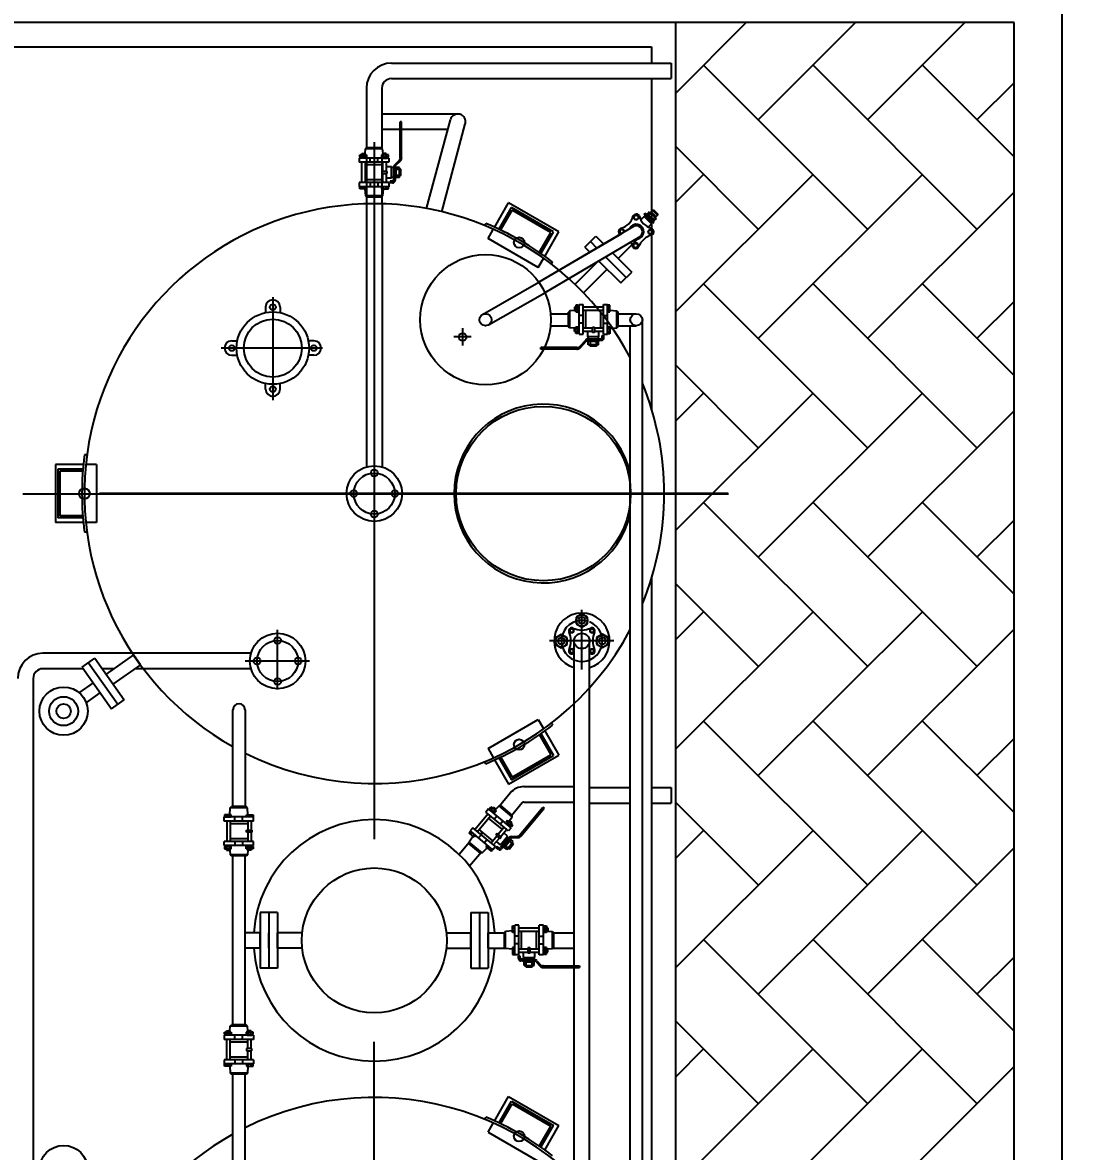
# Model space of a CAD drawing. Extents: x -59142 to 322364, y -122476 to 91021.
# Drawn here: x -12886 to -10709, y 67635 to 69972 of the extents above; entities that cross this region are included whole.
import ezdxf

# ---------------------------------------------------------------- set-up
doc = ezdxf.new("R2010")
doc.units = 0
doc.header["$LTSCALE"] = 1000
doc.header["$MEASUREMENT"] = 0
doc.layers.add('EQUIPMENT', color=171, linetype='Continuous')
doc.styles.get("Standard").update_dxf_attribs({"font": 'gbenor.shx', "bigfont": 'gbcbig.shx'})
doc.dimstyles.get("Standard").update_dxf_attribs({"dimscale": 100, "dimtxt": 3.5, "dimasz": 1, "dimexe": 2.5, "dimexo": 3, "dimgap": 1.5, "dimtad": 1, "dimdec": 0, "dimzin": 0, "dimdsep": 46, "dimtxsty": 'Standard', "dimblk": 'ARCHTICK', "dimcen": 0.09, "dimadec": 0, "dimazin": 0, "dimtfac": 1, "dimtdec": 0, "dimtix": 1, "dimtmove": 2, "dimatfit": 3, "dimfxl": 1, "dimtolj": 1, "dimtzin": 0, "dimarcsym": 0})

# ---------------------------------------------------------------- blocks, each defined once
blk = doc.blocks.new('A$C057769C0')
at = {"layer": 'EQUIPMENT', "linetype": 'Continuous'}
for p, q in [((9850, 9599.5), (6950, 9599.5)), ((9150, 599.5), (9150, 9599.5)), ((9150, 9453.6), (9295.9, 9599.5)), ((9320.8, 9398.2), (9522.1, 9599.5)), ((9547.1, 9398.2), (9748.4, 9599.5)), ((9850, 599.5), (9850, 9599.5)), ((7550, 9549.5), (9100, 9549.5)), ((9100, 9549.5), (9100, 9515.5)), ((8561.6, 9515.5), (9140.3, 9515.5)), ((9140.3, 9515.5), (9140.3, 9483.5)), ((9207.7, 9511.4), (9547.1, 9171.9)), ((9434, 9511.4), (9773.4, 9171.9)), ((9660.3, 9511.4), (9850, 9321.6)), ((8561.6, 9483.5), (9140.3, 9483.5)), ((9100, 9483.5), (9100, 8799.2)), ((9773.4, 9398.2), (9850, 9474.8)), ((8699, 9410.2), (8541.6, 9410.2)), ((8678.1, 9378.2), (8541.6, 9378.2)), ((9150, 9342.8), (9320.8, 9171.9)), ((9150, 9227.4), (9207.7, 9285.1)), ((9150, 9001.1), (9434, 9285.1)), ((9320.8, 8945.7), (9660.3, 9285.1)), ((9547.1, 8945.7), (9850, 9248.5)), ((9086.1, 9201.3), (9086.1, 9196.3)), ((9062.7, 9177.7), (8866.4, 9061.8)), ((9037.4, 9162.5), (8866.7, 9062)), ((9075.4, 9156.2), (8879.1, 9040.3)), ((9207.7, 9058.8), (9547.1, 8719.4)), ((9434, 9058.8), (9773.4, 8719.4)), ((9660.3, 9058.8), (9850, 8869.1)), ((9773.4, 8945.7), (9850, 9022.3)), ((8890.7, 8996.9), (8928.2, 8996.9)), ((9030.5, 8996.9), (9068.3, 8996.9)), ((8890.7, 8971.9), (8928.2, 8971.9)), ((9030.5, 8971.9), (9068.3, 8971.9)), ((8870.8, 8923.6), (8870.8, 8926.9)), ((9150, 8890.2), (9320.8, 8719.4)), ((9150, 8774.8), (9207.7, 8832.5)), ((9150, 8548.5), (9434, 8832.5)), ((9320.8, 8493.1), (9660.3, 8832.5)), ((9547.1, 8493.1), (9850, 8796)), ((9207.7, 8606.3), (9547.1, 8266.9)), ((9434, 8606.3), (9773.4, 8266.9)), ((9660.3, 8606.3), (9850, 8416.5)), ((9773.4, 8493.1), (9850, 8569.7)), ((9100, 8449.8), (9100, 6949.2)), ((9150, 8437.7), (9320.8, 8266.9)), ((8955.6, 8375.9), (8943.6, 8368.9)), ((8943.6, 8368.9), (8943.6, 8355.1)), ((8967.6, 8368.9), (8955.6, 8375.9)), ((8967.6, 8355.1), (8967.6, 8368.9)), ((9150, 8322.3), (9207.7, 8380)), ((9150, 8096), (9434, 8380)), ((9320.8, 8040.6), (9660.3, 8380)), ((8932.3, 8344.6), (8929.9, 8340.6)), ((8936.9, 8344.6), (8932.3, 8344.6)), ((8939.2, 8340.6), (8936.9, 8344.6)), ((8943.6, 8355.1), (8955.6, 8348.2)), ((8955.6, 8348.2), (8967.6, 8355.1)), ((8976.6, 8345.2), (8972.6, 8342.9)), ((8972.6, 8342.9), (8972.6, 8338.3)), ((8980.6, 8342.9), (8976.6, 8345.2)), ((8980.6, 8338.3), (8980.6, 8342.9)), ((9547.1, 8040.6), (9850, 8343.5)), ((8913.1, 8333), (8901.1, 8326.1)), ((8901.1, 8326.1), (8901.1, 8312.2)), ((8925.1, 8326.1), (8913.1, 8333)), ((8925.1, 8312.2), (8925.1, 8326.1)), ((8929.9, 8340.6), (8932.3, 8336.6)), ((8932.3, 8336.6), (8936.9, 8336.6)), ((8936.9, 8336.6), (8939.2, 8340.6)), ((8972.6, 8338.3), (8976.6, 8336)), ((8976.6, 8336), (8980.6, 8338.3)), ((8998.1, 8333.4), (8986.1, 8326.4)), ((8986.1, 8326.4), (8986.1, 8312.6)), ((9010.1, 8326.4), (8998.1, 8333.4)), ((9010.1, 8312.6), (9010.1, 8326.4)), ((8901.1, 8312.2), (8913.1, 8305.3)), ((8913.1, 8305.3), (8925.1, 8312.2)), ((8934.6, 8303.2), (8930.6, 8300.9)), ((8930.6, 8300.9), (8930.6, 8296.3)), ((8930.6, 8296.3), (8934.6, 8294)), ((8938.6, 8300.9), (8934.6, 8303.2)), ((8934.6, 8294), (8938.6, 8296.3)), ((8938.6, 8296.3), (8938.6, 8300.9)), ((8974.3, 8302.6), (8971.9, 8298.6)), ((8971.9, 8298.6), (8974.3, 8294.6)), ((8978.9, 8302.6), (8974.3, 8302.6)), ((8981.2, 8298.6), (8978.9, 8302.6)), ((8978.9, 8294.6), (8981.2, 8298.6)), ((8986.1, 8312.6), (8998.1, 8305.7)), ((8998.1, 8305.7), (9010.1, 8312.6)), ((8041.8, 8270), (8027.4, 8290.5)), ((8974.3, 8294.6), (8978.9, 8294.6)), ((8233.5, 7976.7), (8233.5, 8177)), ((8258.5, 8177), (8258.5, 7976.7)), ((9207.7, 8153.7), (9547.1, 7814.3)), ((9434, 8153.7), (9773.4, 7814.3)), ((9660.3, 8153.7), (9850, 7964)), ((9773.4, 8040.6), (9850, 8117.2)), ((8835.8, 8017.9), (8939.6, 8017.9)), ((8971.6, 8015.9), (9055.8, 8015.9)), ((9100.3, 8015.9), (9140.3, 8015.9)), ((9140.3, 8015.9), (9140.3, 7983.9)), ((8807.3, 8004.5), (8785, 7977.6)), ((8832, 7984.1), (8809.7, 7957.1)), ((8835.8, 7985.9), (8939.6, 7985.9)), ((8874.8, 7975.7), (8877.4, 7973.5)), ((8971.6, 7983.9), (9055.8, 7983.9)), ((9100.3, 7983.9), (9140.3, 7983.9)), ((9150, 7985.2), (9320.8, 7814.3)), ((9150, 7869.7), (9207.7, 7927.4)), ((9150, 7643.5), (9434, 7927.4)), ((9320.8, 7588), (9660.3, 7927.4)), ((8722.9, 7902.6), (8701.9, 7877.2)), ((8747.6, 7882.1), (8723.4, 7853)), ((9547.1, 7588), (9850, 7890.9)), ((8233.5, 7524.6), (8233.5, 7874.4)), ((8258.5, 7524.6), (8258.5, 7874.4)), ((9207.7, 7701.2), (9547.1, 7361.8)), ((9434, 7701.2), (9773.4, 7361.8)), ((9660.3, 7701.2), (9850, 7511.4)), ((9773.4, 7588), (9850, 7664.6)), ((8950.8, 7646.6), (8950.8, 7643.3)), ((9150, 7532.6), (9320.8, 7361.8)), ((9150, 7417.2), (9207.7, 7474.9)), ((9150, 7190.9), (9434, 7474.9)), ((9320.8, 7135.5), (9660.3, 7474.9)), ((9547.1, 7135.5), (9850, 7438.4)), ((8233.5, 7222.1), (8233.5, 7422.4)), ((8258.5, 7222.1), (8258.5, 7422.4))]:
    blk.add_line(p, q, dxfattribs=at)
at = {"layer": 'EQUIPMENT'}
for p, q in [((8509.6, 9463.5), (8509.6, 9339.7)), ((8541.6, 9463.5), (8541.6, 9339.8)), ((8582.6, 9393.9), (8579.3, 9393.9)), ((8634.3, 9214.7), (8683.5, 9398.4)), ((8665.7, 9208), (8714.4, 9390.1)), ((8526, 9352), (8526, 7909.2)), ((8509.6, 9318.6), (8509.6, 9226.7)), ((8541.6, 9318.5), (8541.6, 9226.8)), ((8510, 9224.3), (8510, 8679.7)), ((8542, 9224.3), (8542, 8679.7)), ((8774.8, 9175.4), (8804, 9226.1)), ((8783.7, 9171.4), (8810, 9216.9)), ((8787.4, 9169.8), (8811.4, 9211.4)), ((8908, 9166.1), (8804, 9226.1)), ((8897, 9166.6), (8810, 9216.9)), ((8891.5, 9165.2), (8811.4, 9211.4)), ((8754, 9179.5), (8756.6, 9183.9)), ((8761.5, 9152.5), (8772.2, 9171)), ((8867.5, 9123.5), (8891.5, 9165.2)), ((8870.8, 9121.2), (8897, 9166.6)), ((8878.7, 9115.4), (8908, 9166.1)), ((8865.5, 9092.5), (8761.5, 9152.5)), ((8961.9, 9134.7), (8984.6, 9157.3)), ((8973.2, 9146), (8986.7, 9132.6)), ((8984.6, 9157.3), (9000.9, 9141)), ((9030.5, 9111.4), (9075.4, 9156.2)), ((8961.9, 9134.7), (8972.4, 9124.2)), ((9004.8, 9114.5), (9047.5, 9071.8)), ((9019, 9122.9), (9058.8, 9083.1)), ((8865.5, 9092.5), (8876.2, 9111)), ((8892.6, 9099.5), (8895.1, 9103.9)), ((8941.3, 9057.5), (8990.2, 9106.4)), ((8990.2, 9106.4), (9036.2, 9060.5)), ((8959, 9039.8), (9007.9, 9088.7)), ((9036.2, 9060.5), (9058.8, 9083.1)), ((8750, 8995.2), (8866.7, 9062)), ((8316, 9031.1), (8316, 8818)), ((8762.4, 8973.5), (8879.1, 9040.3)), ((8301, 9010.7), (8301, 8999.1)), ((8331, 9010.7), (8331, 8999.1)), ((9080.8, 6447.2), (9080.8, 8984.4)), ((8708.7, 8966.7), (8708.7, 8930.7)), ((9055.8, 6447.2), (9055.8, 8971.9)), ((8231, 8940.7), (8242.5, 8940.7)), ((8401, 8940.7), (8389.5, 8940.7)), ((8726.7, 8948.7), (8690.7, 8948.7)), ((8419.1, 8925.7), (8209.2, 8925.7)), ((8231, 8910.7), (8242.5, 8910.7)), ((8401, 8910.7), (8389.5, 8910.7)), ((8301, 8840.7), (8301, 8852.2)), ((8331, 8840.7), (8331, 8852.2)), ((7931.4, 8704.5), (7926.3, 8704.5)), ((7924.5, 8684.5), (7866, 8684.5)), ((7866, 8684.5), (7866, 8564.5)), ((7923.5, 8674.8), (7871, 8674.8)), ((7871, 8674.8), (7871, 8574.3)), ((7923.1, 8670.8), (7875, 8670.8)), ((7875, 8670.8), (7875, 8578.3)), ((7951, 8684.5), (7929.6, 8684.5)), ((7951, 8684.5), (7951, 8564.5)), ((7798.7, 8624.3), (9258.8, 8624.3)), ((9258.5, 8624.5), (7957.6, 8624.5)), ((7923.1, 8578.3), (7875, 8578.3)), ((7924.5, 8564.5), (7866, 8564.5)), ((7923.5, 8574.3), (7871, 8574.3)), ((7951, 8564.5), (7929.6, 8564.5)), ((7931.4, 8544.5), (7926.3, 8544.5)), ((8955.6, 8260.2), (8955.6, 8383.9)), ((8325.9, 8218.6), (8325.9, 8342.3)), ((9021.5, 8319.5), (8888.8, 8319.5)), ((8939.6, 7078.6), (8939.6, 8319.5)), ((8971.6, 7079.5), (8971.6, 8319.5)), ((8048, 8293.9), (7840, 8293.9)), ((7921.6, 8265.2), (7947.8, 8283.6)), ((7934.7, 8274.4), (7995, 8188.4)), ((7947.8, 8283.6), (8008.1, 8197.6)), ((8027.4, 8290.5), (7970.8, 8250.8)), ((8270.7, 8293.9), (8025.3, 8293.9)), ((8391.8, 8277.9), (8259.1, 8277.9)), ((7923.9, 8261.9), (7840, 8261.9)), ((7921.6, 8265.2), (7981.8, 8179.2)), ((7986.6, 8261.9), (7963, 8261.9)), ((8041.8, 8270), (7985.1, 8230.3)), ((8048, 8261.9), (8030.2, 8261.9)), ((8270.7, 8261.9), (8048, 8261.9)), ((7820, 8241.9), (7820, 7137.1)), ((7915.5, 8212.1), (7944.6, 8232.5)), ((7929.8, 8191.6), (7958.9, 8212)), ((7981.8, 8179.2), (8008.1, 8197.6)), ((8761.5, 8096.6), (8865.5, 8156.6)), ((8865.5, 8156.6), (8876.2, 8138)), ((8878.7, 8133.6), (8908, 8082.9)), ((8892.6, 8149.5), (8895.1, 8145.2)), ((8867.5, 8125.5), (8891.5, 8083.9)), ((8870.8, 8127.8), (8897, 8082.4)), ((8761.5, 8096.6), (8772.2, 8078)), ((8754, 8069.5), (8756.6, 8065.2)), ((8774.8, 8073.6), (8804, 8022.9)), ((8783.7, 8077.6), (8810, 8032.1)), ((8787.4, 8079.3), (8811.4, 8037.6)), ((8804, 8022.9), (8908, 8082.9)), ((8810, 8032.1), (8897, 8082.4)), ((8811.4, 8037.6), (8891.5, 8083.9)), ((8326, 7757), (8290, 7757)), ((8290, 7757), (8290, 7642)), ((8308, 7757), (8308, 7642)), ((8326, 7757), (8326, 7642)), ((8726, 7757), (8726, 7642)), ((8726, 7757), (8762, 7757)), ((8744, 7757), (8744, 7642)), ((8762, 7757), (8762, 7642)), ((8290, 7715.5), (8258.5, 7715.5)), ((8290, 7683.5), (8290, 7715.5)), ((8308, 7683.5), (8308, 7715.5)), ((8376.8, 7715.5), (8326, 7715.5)), ((8326, 7683.5), (8326, 7715.5)), ((8675.1, 7715.5), (8726, 7715.5)), ((8726, 7683.5), (8726, 7715.5)), ((8762, 7715.5), (8797.6, 7715.5)), ((8762, 7683.5), (8762, 7715.5)), ((8895, 7715.5), (8939.6, 7715.5)), ((8290, 7683.5), (8258.5, 7683.5)), ((8376.8, 7683.5), (8326, 7683.5)), ((8675.1, 7683.5), (8726, 7683.5)), ((8762, 7683.5), (8797.6, 7683.5)), ((8895, 7683.5), (8939.6, 7683.5)), ((8326, 7642), (8290, 7642)), ((8726, 7642), (8762, 7642)), ((8526, 6047.1), (8526, 7489.9)), ((8774.8, 7325.4), (8804, 7376.1)), ((8783.7, 7321.4), (8810, 7366.9)), ((8787.4, 7319.8), (8811.4, 7361.4)), ((8804, 7376.1), (8908, 7316.1)), ((8810, 7366.9), (8897, 7316.6)), ((8811.4, 7361.4), (8891.5, 7315.2)), ((8754, 7329.5), (8756.6, 7333.9)), ((8761.5, 7302.5), (8772.2, 7321)), ((8867.5, 7273.5), (8891.5, 7315.2)), ((8870.8, 7271.2), (8897, 7316.6)), ((8878.7, 7265.4), (8908, 7316.1)), ((8761.5, 7302.5), (8865.5, 7242.5))]:
    blk.add_line(p, q, dxfattribs=at)
at = {"layer": 'EQUIPMENT', "ltscale": 8}
for p, q in [((8579.3, 9319.3), (8579.3, 9393.9)), ((8582.6, 9319.3), (8582.6, 9393.9)), ((8496, 9321.1), (8496, 9325.6)), ((8496, 9325.6), (8510, 9325.6)), ((8500.2, 9325.7), (8500.2, 9328.2)), ((8500.2, 9328.2), (8507.2, 9328.2)), ((8500.3, 9321.3), (8500.3, 9325.4)), ((8506.3, 9319), (8506.9, 9325.6)), ((8506.3, 9321.6), (8506.3, 9325.4)), ((8507.1, 9328.2), (8507.9, 9338)), ((8507.2, 9328.2), (8507.2, 9325.7)), ((8507.9, 9338), (8510.4, 9340.5)), ((8543.3, 9338), (8507.9, 9338)), ((8510, 9325.6), (8510, 9321.1)), ((8540.9, 9340.5), (8510.4, 9340.5)), ((8543.3, 9338), (8540.9, 9340.5)), ((8555.1, 9325.6), (8541.1, 9325.6)), ((8541.1, 9325.6), (8541.1, 9321.1)), ((8544.1, 9328.2), (8543.3, 9338)), ((8543.9, 9328.2), (8543.9, 9325.7)), ((8550.9, 9328.2), (8543.9, 9328.2)), ((8544.9, 9321.6), (8544.9, 9325.4)), ((8550.8, 9321.3), (8550.8, 9325.4)), ((8550.9, 9325.7), (8550.9, 9328.2)), ((8555.1, 9321.1), (8555.1, 9325.6)), ((8495, 9319), (8495, 9310.3)), ((8556.1, 9319), (8495, 9319)), ((8556.1, 9310.3), (8495, 9310.3)), ((8510, 9321.1), (8496, 9321.1)), ((8498.2, 9319.1), (8498.2, 9321)), ((8498.2, 9321), (8508.3, 9321)), ((8508.3, 9319.1), (8498.2, 9319.1)), ((8500.5, 9268.3), (8500.5, 9310.3)), ((8507.5, 9268.3), (8507.5, 9310.3)), ((8544, 9304.8), (8507.5, 9304.8)), ((8508.3, 9321), (8508.3, 9319.1)), ((8517.5, 9310.3), (8517.5, 9319)), ((8533.5, 9310.3), (8533.5, 9319)), ((8541.1, 9321.1), (8555.1, 9321.1)), ((8542.8, 9321), (8542.8, 9319.1)), ((8552.9, 9321), (8542.8, 9321)), ((8542.8, 9319.1), (8552.9, 9319.1)), ((8544, 9291.3), (8544, 9310.3)), ((8544.8, 9319), (8544.8, 9319.1)), ((8551, 9291.3), (8551, 9310.3)), ((8561.7, 9301), (8551, 9301)), ((8552.9, 9319.1), (8552.9, 9321)), ((8556.1, 9319), (8556.1, 9310.3)), ((8561.7, 9277.7), (8561.7, 9301)), ((8568.3, 9305.3), (8577.6, 9313.7)), ((8571, 9300.7), (8568.9, 9300.7)), ((8568.9, 9300.3), (8568.9, 9272.5)), ((8570.5, 9304), (8579.6, 9312.3)), ((8571, 9277.9), (8571, 9300.7)), ((8583.4, 9319.3), (8578.4, 9319.3)), ((8579.3, 9319.3), (8579.3, 9317.4)), ((8582.6, 9319.3), (8582.6, 9318.6)), ((8541.5, 9291.3), (8541.5, 9287.1)), ((8552.5, 9291.3), (8541.5, 9291.3)), ((8541.5, 9287.1), (8552.5, 9287.1)), ((8544, 9268.3), (8544, 9287.1)), ((8551, 9268.3), (8551, 9287.1)), ((8561.7, 9277.7), (8551, 9277.7)), ((8552.5, 9287.1), (8552.5, 9291.3)), ((8565.5, 9299.7), (8561.7, 9299.7)), ((8565.5, 9278.9), (8561.7, 9278.9)), ((8565.5, 9299.1), (8565.5, 9273.4)), ((8571, 9277.9), (8568.9, 9277.9)), ((8578, 9299.7), (8571, 9299.7)), ((8578, 9295.5), (8571, 9295.5)), ((8578, 9283.1), (8571, 9283.1)), ((8578, 9278.9), (8571, 9278.9)), ((8578, 9278.9), (8578, 9299.7)), ((8580.5, 9296.2), (8578, 9296.2)), ((8581.2, 9295.3), (8578, 9295.3)), ((8581.2, 9283.3), (8578, 9283.3)), ((8580.5, 9282.4), (8578, 9282.4)), ((8580.5, 9282.4), (8580.5, 9296.2)), ((8580.5, 9296.2), (8581.2, 9295.3)), ((8580.5, 9282.4), (8581.2, 9283.3)), ((8581.2, 9283.3), (8581.2, 9295.3)), ((8495, 9268.3), (8495, 9259.7)), ((8556.1, 9268.3), (8495, 9268.3)), ((8556.1, 9259.7), (8495, 9259.7)), ((8495.9, 9255), (8495.9, 9259.5)), ((8495.9, 9259.5), (8509.9, 9259.5)), ((8509.9, 9255), (8495.9, 9255)), ((8500.1, 9255.2), (8500.1, 9259.3)), ((8506, 9255.4), (8506, 9259.3)), ((8506.3, 9259.7), (8506.3, 9259.5)), ((8506.7, 9255), (8507.9, 9240.7)), ((8544, 9273.8), (8507.5, 9273.8)), ((8509.9, 9259.5), (8509.9, 9255)), ((8517.5, 9268.3), (8517.5, 9259.7)), ((8533.5, 9268.3), (8533.5, 9259.7)), ((8555.2, 9259.5), (8541.2, 9259.5)), ((8541.2, 9259.5), (8541.2, 9255)), ((8541.2, 9255), (8555.2, 9255)), ((8544.4, 9255), (8543.3, 9240.7)), ((8544.8, 9259.7), (8544.8, 9259.5)), ((8545.1, 9255.4), (8545.1, 9259.3)), ((8551.1, 9255.2), (8551.1, 9259.3)), ((8555.2, 9255), (8555.2, 9259.5)), ((8556.1, 9268.3), (8556.1, 9259.7)), ((8563.1, 9270.9), (8558.7, 9270.9)), ((8558.7, 9270.9), (8558.7, 9267.6)), ((8563.9, 9267.6), (8558.7, 9267.6)), ((8543.3, 9240.7), (8507.9, 9240.7)), ((8507.9, 9240.7), (8510.4, 9238.2)), ((8540.9, 9238.2), (8510.4, 9238.2)), ((8543.3, 9240.7), (8540.9, 9238.2)), ((9059.2, 9175.4), (9059.2, 9175.4)), ((8226.7, 7959.8), (8227.9, 7974.2)), ((8227.9, 7974.2), (8230.4, 7976.7)), ((8263.3, 7974.2), (8227.9, 7974.2)), ((8260.9, 7976.7), (8230.4, 7976.7)), ((8263.3, 7974.2), (8260.9, 7976.7)), ((8264.4, 7959.8), (8263.3, 7974.2)), ((8762.2, 7971.7), (8756.7, 7965.1)), ((8809.2, 7932.8), (8762.2, 7971.7)), ((8764.3, 7972.8), (8767.2, 7976.2)), ((8775.1, 7963.9), (8764.3, 7972.8)), ((8764.7, 7969.8), (8765.9, 7971.2)), ((8772.5, 7963.4), (8764.7, 7969.8)), ((8765.9, 7971.2), (8773.7, 7964.8)), ((8767.2, 7976.2), (8778, 7967.3)), ((8767.8, 7970.2), (8770.4, 7973.3)), ((8770.4, 7973.6), (8772, 7975.5)), ((8770.9, 7964.5), (8775.5, 7969.3)), ((8772, 7975.5), (8777.4, 7971.1)), ((8772.5, 7966.6), (8774.9, 7969.5)), ((8777.4, 7971.1), (8775.8, 7969.2)), ((8777.3, 7971.2), (8784.2, 7978.2)), ((8784.2, 7978.2), (8787.7, 7978.5)), ((8811.5, 7955.7), (8784.2, 7978.2)), ((8811.2, 7959), (8787.7, 7978.5)), ((8827.2, 7918.2), (8874.8, 7975.7)), ((8829.8, 7916.1), (8877.4, 7973.5)), ((8215, 7946.5), (8215, 7955.2)), ((8276.1, 7955.2), (8215, 7955.2)), ((8276.1, 7946.5), (8215, 7946.5)), ((8215.9, 7959.8), (8215.9, 7955.3)), ((8229.9, 7959.8), (8215.9, 7959.8)), ((8215.9, 7955.3), (8229.9, 7955.3)), ((8220.1, 7959.7), (8220.1, 7955.6)), ((8220.5, 7946.5), (8220.5, 7904.5)), ((8226, 7959.4), (8226, 7955.6)), ((8226.3, 7955.2), (8226.3, 7955.3)), ((8227.5, 7946.5), (8227.5, 7904.5)), ((8229.9, 7955.3), (8229.9, 7959.8)), ((8237.5, 7946.5), (8237.5, 7955.2)), ((8253.5, 7946.5), (8253.5, 7955.2)), ((8261.2, 7959.8), (8275.2, 7959.8)), ((8261.2, 7955.3), (8261.2, 7959.8)), ((8275.2, 7955.3), (8261.2, 7955.3)), ((8264, 7946.5), (8264, 7927.8)), ((8264.8, 7955.2), (8264.8, 7955.3)), ((8265.1, 7959.4), (8265.1, 7955.6)), ((8271, 7946.5), (8271, 7927.8)), ((8271.1, 7959.7), (8271.1, 7955.6)), ((8275.2, 7959.8), (8275.2, 7955.3)), ((8276.1, 7946.5), (8276.1, 7955.2)), ((8734.1, 7929.3), (8760.9, 7961.6)), ((8739.5, 7924.8), (8766.3, 7957.2)), ((8803.7, 7926.2), (8756.7, 7965.1)), ((8790.9, 7929.6), (8762.7, 7952.9)), ((8773.7, 7964.8), (8772.5, 7963.4)), ((8774, 7950.7), (8779.5, 7957.4)), ((8778, 7967.3), (8775.1, 7963.9)), ((8786.3, 7940.5), (8791.8, 7947.2)), ((8801.9, 7947.5), (8799, 7944)), ((8812.7, 7938.6), (8801.9, 7947.5)), ((8805.7, 7947.6), (8804.1, 7945.7)), ((8811.1, 7943.2), (8805.7, 7947.6)), ((8805.8, 7947.5), (8811.5, 7955.7)), ((8811.5, 7955.7), (8811.2, 7959)), ((8264, 7941), (8227.5, 7941)), ((8261.5, 7923.6), (8261.5, 7927.8)), ((8261.5, 7927.8), (8272.5, 7927.8)), ((8272.5, 7923.6), (8261.5, 7923.6)), ((8264, 7923.6), (8264, 7904.5)), ((8271, 7923.6), (8271, 7904.5)), ((8272.5, 7927.8), (8272.5, 7923.6)), ((8722.1, 7921.9), (8725, 7925.4)), ((8732.9, 7913), (8722.1, 7921.9)), ((8729.9, 7932.7), (8724.4, 7926.1)), ((8771.4, 7887.2), (8724.4, 7926.1)), ((8725, 7925.4), (8735.8, 7916.5)), ((8725.4, 7919.4), (8728, 7922.6)), ((8776.9, 7893.8), (8729.9, 7932.7)), ((8771.1, 7905.8), (8743, 7929.1)), ((8782.2, 7919.2), (8794.4, 7933.9)), ((8787.6, 7914.7), (8799.8, 7929.4)), ((8802, 7915.4), (8793.8, 7922.2)), ((8799, 7944), (8809.8, 7935.1)), ((8800.2, 7942.8), (8799, 7941.4)), ((8799, 7941.4), (8806.8, 7934.9)), ((8808, 7936.4), (8800.2, 7942.8)), ((8800.5, 7940), (8800.6, 7940.1)), ((8802.2, 7941.9), (8804.6, 7944.9)), ((8809.2, 7932.8), (8803.7, 7926.2)), ((8806.6, 7938), (8809.2, 7941.2)), ((8806.8, 7934.9), (8808, 7936.4)), ((8809.5, 7941.3), (8811.1, 7943.2)), ((8809.8, 7935.1), (8812.7, 7938.6)), ((8215, 7895.9), (8215, 7904.5)), ((8276.1, 7904.5), (8215, 7904.5)), ((8264, 7910), (8227.5, 7910)), ((8237.5, 7904.5), (8237.5, 7895.9)), ((8253.5, 7904.5), (8253.5, 7895.9)), ((8276.1, 7895.9), (8276.1, 7904.5)), ((8730.4, 7915.1), (8722.1, 7903.2)), ((8749.4, 7880.7), (8722.1, 7903.2)), ((8722.1, 7903.2), (8722.5, 7899.7)), ((8746, 7880.3), (8722.5, 7899.7)), ((8730.1, 7915.8), (8732.5, 7918.8)), ((8735.8, 7916.5), (8732.9, 7913)), ((8733.1, 7918.9), (8733, 7918.8)), ((8747.2, 7918.4), (8741.7, 7911.7)), ((8749.4, 7920.7), (8746, 7920.3)), ((8759.5, 7908.2), (8754, 7901.5)), ((8767.6, 7901.5), (8779.6, 7916)), ((8773, 7897.1), (8784.9, 7911.5)), ((8780.3, 7920.8), (8777.7, 7917.6)), ((8777.7, 7917.6), (8786.1, 7910.6)), ((8787.2, 7897.5), (8778.9, 7904.3)), ((8788.7, 7913.8), (8780.3, 7920.8)), ((8786.1, 7910.6), (8788.7, 7913.8)), ((8787.2, 7897.5), (8802, 7915.4)), ((8803.8, 7911.5), (8787.4, 7891.6)), ((8790.9, 7895.9), (8788, 7898.4)), ((8807.1, 7910.3), (8789.4, 7888.9)), ((8794.5, 7891.6), (8809.1, 7909.2)), ((8800.5, 7888), (8813.7, 7904)), ((8804.2, 7911.9), (8801.2, 7914.4)), ((8804.6, 7889.1), (8813.4, 7899.7)), ((8811.1, 7900.8), (8805.7, 7905.2)), ((8805.8, 7889.3), (8813.4, 7898.6)), ((8809.1, 7909.2), (8807.4, 7910.6)), ((8813.7, 7904), (8808.4, 7908.4)), ((8809.8, 7914.5), (8822.4, 7915)), ((8810.8, 7912.1), (8823, 7912.6)), ((8813.4, 7898.6), (8810.9, 7900.6)), ((8813.4, 7899.7), (8811.5, 7901.3)), ((8813.4, 7899.7), (8813.4, 7898.6)), ((8827.2, 7918.2), (8826, 7916.8)), ((8830.4, 7915.6), (8826.6, 7918.8)), ((8829.8, 7916.1), (8829.4, 7915.6)), ((8276.1, 7895.9), (8215, 7895.9)), ((8216, 7893.7), (8216, 7889.2)), ((8230, 7893.7), (8216, 7893.7)), ((8216, 7889.2), (8230, 7889.2)), ((8218.2, 7895.8), (8218.2, 7893.9)), ((8228.3, 7895.8), (8218.2, 7895.8)), ((8218.2, 7893.9), (8228.3, 7893.9)), ((8220.2, 7889.2), (8220.2, 7886.7)), ((8220.2, 7886.7), (8227.2, 7886.7)), ((8220.3, 7893.6), (8220.3, 7889.4)), ((8226.3, 7895.9), (8226.9, 7889.2)), ((8226.3, 7893.3), (8226.3, 7889.5)), ((8227.1, 7886.7), (8227.9, 7876.8)), ((8227.2, 7886.7), (8227.2, 7889.2)), ((8263.3, 7876.8), (8227.9, 7876.8)), ((8227.9, 7876.8), (8230.4, 7874.4)), ((8228.3, 7893.9), (8228.3, 7895.8)), ((8230, 7889.2), (8230, 7893.7)), ((8263.3, 7876.8), (8260.9, 7874.4)), ((8261.1, 7893.7), (8275.1, 7893.7)), ((8261.1, 7889.2), (8261.1, 7893.7)), ((8275.1, 7889.2), (8261.1, 7889.2)), ((8262.8, 7893.9), (8262.8, 7895.8)), ((8262.8, 7895.8), (8272.9, 7895.8)), ((8272.9, 7893.9), (8262.8, 7893.9)), ((8264.1, 7886.7), (8263.3, 7876.8)), ((8263.9, 7886.7), (8263.9, 7889.2)), ((8270.9, 7886.7), (8263.9, 7886.7)), ((8264.8, 7895.9), (8264.8, 7895.8)), ((8264.9, 7893.3), (8264.9, 7889.5)), ((8270.8, 7893.6), (8270.8, 7889.4)), ((8270.9, 7889.2), (8270.9, 7886.7)), ((8272.9, 7895.8), (8272.9, 7893.9)), ((8275.1, 7893.7), (8275.1, 7889.2)), ((8749.4, 7880.7), (8746, 7880.3)), ((8759.4, 7891), (8749.4, 7880.7)), ((8759.8, 7896.5), (8756.9, 7893.1)), ((8756.9, 7893.1), (8767.7, 7884.1)), ((8770.6, 7887.6), (8759.8, 7896.5)), ((8760.2, 7890.8), (8762.7, 7893.8)), ((8762.7, 7894.4), (8762.6, 7894.2)), ((8764.6, 7886.9), (8767.3, 7890.1)), ((8767.7, 7884.1), (8770.6, 7887.6)), ((8776.9, 7893.8), (8771.4, 7887.2)), ((8780.6, 7894.1), (8778.5, 7891.5)), ((8782.4, 7888.2), (8778.5, 7891.5)), ((8783.9, 7891.3), (8780.6, 7894.1)), ((8794.5, 7891.6), (8792.8, 7893)), ((8800.5, 7888), (8795.1, 7892.4)), ((8803.2, 7891.2), (8797.8, 7895.6)), ((8804.6, 7889.1), (8802.7, 7890.7)), ((8805.8, 7889.3), (8803.3, 7891.4)), ((8804.6, 7889.1), (8805.8, 7889.3)), ((8260.9, 7874.4), (8230.4, 7874.4)), ((8797.6, 7718), (8795.2, 7715.5)), ((8795.2, 7685), (8795.2, 7715.5)), ((8812, 7719.2), (8797.6, 7718)), ((8797.6, 7682.7), (8797.6, 7718)), ((8812, 7730), (8816.5, 7730)), ((8812, 7716), (8812, 7730)), ((8816.5, 7716), (8812, 7716)), ((8812.2, 7725.8), (8816.3, 7725.8)), ((8812.4, 7719.9), (8816.2, 7719.9)), ((8816.5, 7730), (8816.5, 7716)), ((8816.7, 7719.6), (8816.5, 7719.6)), ((8825.3, 7730.9), (8816.7, 7730.9)), ((8816.7, 7669.8), (8816.7, 7730.9)), ((8825.3, 7669.8), (8825.3, 7730.9)), ((8825.3, 7725.4), (8867.3, 7725.4)), ((8825.3, 7718.4), (8867.3, 7718.4)), ((8830.8, 7681.9), (8830.8, 7718.4)), ((8861.8, 7681.9), (8861.8, 7718.4)), ((8876, 7730.9), (8867.3, 7730.9)), ((8867.3, 7669.8), (8867.3, 7730.9)), ((8876, 7669.8), (8876, 7730.9)), ((8876, 7719.6), (8882.6, 7719.1)), ((8876.1, 7727.7), (8878, 7727.7)), ((8876.1, 7717.6), (8876.1, 7727.7)), ((8878, 7717.6), (8876.1, 7717.6)), ((8878, 7727.7), (8878, 7717.6)), ((8878.1, 7729.9), (8882.6, 7729.9)), ((8878.1, 7715.9), (8878.1, 7729.9)), ((8882.6, 7715.9), (8878.1, 7715.9)), ((8878.3, 7725.6), (8882.4, 7725.6)), ((8878.5, 7719.7), (8882.4, 7719.7)), ((8882.6, 7729.9), (8882.6, 7715.9)), ((8882.7, 7725.7), (8885.2, 7725.7)), ((8885.2, 7718.7), (8882.7, 7718.7)), ((8885.2, 7725.7), (8885.2, 7718.7)), ((8885.2, 7718.9), (8895, 7718)), ((8895, 7682.7), (8895, 7718)), ((8895, 7718), (8897.5, 7715.5)), ((8897.5, 7685), (8897.5, 7715.5)), ((8825.3, 7708.4), (8816.7, 7708.4)), ((8825.3, 7692.4), (8816.7, 7692.4)), ((8867.3, 7708.4), (8876, 7708.4)), ((8867.3, 7692.4), (8876, 7692.4)), ((8797.6, 7682.7), (8795.2, 7685)), ((8812, 7681.5), (8797.6, 7682.7)), ((8812, 7684.7), (8812, 7670.7)), ((8816.5, 7684.7), (8812, 7684.7)), ((8812, 7670.7), (8816.5, 7670.7)), ((8812.2, 7674.9), (8816.3, 7674.9)), ((8812.4, 7680.8), (8816.2, 7680.8)), ((8816.5, 7670.7), (8816.5, 7684.7)), ((8816.7, 7681.1), (8816.5, 7681.1)), ((8825.3, 7669.8), (8816.7, 7669.8)), ((8827.9, 7667.2), (8824.5, 7667.2)), ((8824.5, 7662), (8824.5, 7667.2)), ((8825.3, 7681.9), (8844.1, 7681.9)), ((8825.3, 7674.9), (8844.1, 7674.9)), ((8827.9, 7662.9), (8827.9, 7667.2)), ((8834.7, 7664.2), (8834.7, 7674.9)), ((8848.3, 7684.4), (8844.1, 7684.4)), ((8844.1, 7684.4), (8844.1, 7673.5)), ((8844.1, 7673.5), (8848.3, 7673.5)), ((8848.3, 7673.5), (8848.3, 7684.4)), ((8848.3, 7681.9), (8867.3, 7681.9)), ((8848.3, 7674.9), (8867.3, 7674.9)), ((8858, 7664.2), (8858, 7674.9)), ((8876, 7669.8), (8867.3, 7669.8)), ((8876, 7681.1), (8876.1, 7681.1)), ((8878, 7683.1), (8876.1, 7683.1)), ((8876.1, 7683.1), (8876.1, 7673)), ((8876.1, 7673), (8878, 7673)), ((8878, 7673), (8878, 7683.1)), ((8878.1, 7684.8), (8878.1, 7670.8)), ((8882.6, 7684.8), (8878.1, 7684.8)), ((8878.1, 7670.8), (8882.6, 7670.8)), ((8878.3, 7675.1), (8882.4, 7675.1)), ((8878.5, 7681), (8882.4, 7681)), ((8882.6, 7670.8), (8882.6, 7684.8)), ((8885.2, 7682), (8882.7, 7682)), ((8882.7, 7675), (8885.2, 7675)), ((8885.2, 7681.8), (8895, 7682.7)), ((8885.2, 7675), (8885.2, 7682)), ((8895, 7682.7), (8897.5, 7685)), ((8857.3, 7657.1), (8829.5, 7657.1)), ((8856.1, 7660.4), (8830.4, 7660.4)), ((8834.7, 7664.2), (8858, 7664.2)), ((8834.8, 7654.9), (8834.8, 7657.1)), ((8834.8, 7654.9), (8857.7, 7654.9)), ((8835.9, 7660.4), (8835.9, 7664.2)), ((8835.9, 7647.9), (8835.9, 7654.9)), ((8835.9, 7647.9), (8856.6, 7647.9)), ((8839.4, 7645.5), (8839.4, 7647.9)), ((8839.4, 7645.5), (8853.2, 7645.5)), ((8839.4, 7645.5), (8840.3, 7644.7)), ((8840.1, 7647.9), (8840.1, 7654.9)), ((8840.3, 7644.7), (8840.3, 7647.9)), ((8840.3, 7644.7), (8852.3, 7644.7)), ((8852.3, 7644.7), (8852.3, 7647.9)), ((8853.2, 7645.5), (8852.3, 7644.7)), ((8852.5, 7647.9), (8852.5, 7654.9)), ((8853.2, 7645.5), (8853.2, 7647.9)), ((8856.6, 7660.4), (8856.6, 7664.2)), ((8856.6, 7647.9), (8856.6, 7654.9)), ((8857.7, 7654.9), (8857.7, 7657.1)), ((8861, 7655.4), (8869.2, 7646.3)), ((8862.2, 7657.6), (8870.7, 7648.3)), ((8876.2, 7646.6), (8874.4, 7646.6)), ((8876.2, 7643.3), (8875.6, 7643.3)), ((8876.2, 7642.5), (8876.2, 7647.5)), ((8876.2, 7646.6), (8950.8, 7646.6)), ((8876.2, 7643.3), (8950.8, 7643.3)), ((8227.9, 7522.2), (8230.4, 7524.6)), ((8260.9, 7524.6), (8230.4, 7524.6)), ((8263.3, 7522.2), (8260.9, 7524.6)), ((8215, 7503.1), (8215, 7494.5)), ((8276.1, 7503.1), (8215, 7503.1)), ((8216, 7505.3), (8216, 7509.8)), ((8216, 7509.8), (8230, 7509.8)), ((8230, 7505.3), (8216, 7505.3)), ((8218.2, 7503.3), (8218.2, 7505.1)), ((8218.2, 7505.1), (8228.3, 7505.1)), ((8228.3, 7503.3), (8218.2, 7503.3)), ((8220.2, 7509.9), (8220.2, 7512.3)), ((8220.2, 7512.3), (8227.2, 7512.3)), ((8220.3, 7505.5), (8220.3, 7509.6)), ((8226.3, 7503.1), (8226.9, 7509.8)), ((8226.3, 7505.7), (8226.3, 7509.5)), ((8227.1, 7512.3), (8227.9, 7522.2)), ((8227.2, 7512.3), (8227.2, 7509.9)), ((8263.3, 7522.2), (8227.9, 7522.2)), ((8228.3, 7505.1), (8228.3, 7503.3)), ((8230, 7509.8), (8230, 7505.3)), ((8237.5, 7494.5), (8237.5, 7503.1)), ((8253.5, 7494.5), (8253.5, 7503.1)), ((8275.1, 7509.8), (8261.1, 7509.8)), ((8261.1, 7509.8), (8261.1, 7505.3)), ((8261.1, 7505.3), (8275.1, 7505.3)), ((8262.8, 7505.1), (8262.8, 7503.3)), ((8272.9, 7505.1), (8262.8, 7505.1)), ((8262.8, 7503.3), (8272.9, 7503.3)), ((8264.1, 7512.3), (8263.3, 7522.2)), ((8263.9, 7512.3), (8263.9, 7509.9)), ((8270.9, 7512.3), (8263.9, 7512.3)), ((8264.8, 7503.1), (8264.8, 7503.3)), ((8264.9, 7505.7), (8264.9, 7509.5)), ((8270.8, 7505.5), (8270.8, 7509.6)), ((8270.9, 7509.9), (8270.9, 7512.3)), ((8272.9, 7503.3), (8272.9, 7505.1)), ((8275.1, 7505.3), (8275.1, 7509.8)), ((8276.1, 7503.1), (8276.1, 7494.5)), ((8276.1, 7494.5), (8215, 7494.5)), ((8220.5, 7452.5), (8220.5, 7494.5)), ((8227.5, 7452.5), (8227.5, 7494.5)), ((8264, 7489), (8227.5, 7489)), ((8264, 7475.5), (8264, 7494.5)), ((8271, 7475.5), (8271, 7494.5)), ((8264, 7458), (8227.5, 7458)), ((8261.5, 7475.5), (8261.5, 7471.3)), ((8272.5, 7475.5), (8261.5, 7475.5)), ((8261.5, 7471.3), (8272.5, 7471.3)), ((8264, 7452.5), (8264, 7471.3)), ((8271, 7452.5), (8271, 7471.3)), ((8272.5, 7471.3), (8272.5, 7475.5)), ((8215, 7452.5), (8215, 7443.9)), ((8276.1, 7452.5), (8215, 7452.5)), ((8276.1, 7443.9), (8215, 7443.9)), ((8215.9, 7439.2), (8215.9, 7443.7)), ((8215.9, 7443.7), (8229.9, 7443.7)), ((8229.9, 7439.2), (8215.9, 7439.2)), ((8220.1, 7439.4), (8220.1, 7443.5)), ((8226, 7439.6), (8226, 7443.4)), ((8226.3, 7443.9), (8226.3, 7443.7)), ((8226.7, 7439.2), (8227.9, 7424.8)), ((8229.9, 7443.7), (8229.9, 7439.2)), ((8237.5, 7452.5), (8237.5, 7443.9)), ((8253.5, 7452.5), (8253.5, 7443.9)), ((8275.2, 7443.7), (8261.2, 7443.7)), ((8261.2, 7443.7), (8261.2, 7439.2)), ((8261.2, 7439.2), (8275.2, 7439.2)), ((8264.4, 7439.2), (8263.3, 7424.8)), ((8264.8, 7443.9), (8264.8, 7443.7)), ((8265.1, 7439.6), (8265.1, 7443.4)), ((8271.1, 7439.4), (8271.1, 7443.5)), ((8275.2, 7439.2), (8275.2, 7443.7)), ((8276.1, 7452.5), (8276.1, 7443.9)), ((8263.3, 7424.8), (8227.9, 7424.8)), ((8227.9, 7424.8), (8230.4, 7422.4)), ((8260.9, 7422.4), (8230.4, 7422.4)), ((8263.3, 7424.8), (8260.9, 7422.4))]:
    blk.add_line(p, q, dxfattribs=at)
at = {"layer": 'EQUIPMENT', "ltscale": 5}
for p, q in [((9095.9, 9207.4), (9091.4, 9202.9)), ((9095.9, 9207.4), (9109.1, 9194)), ((9097.7, 9205.5), (9104, 9211.7)), ((9112.2, 9200.6), (9103.4, 9209.5)), ((9113.7, 9202), (9104, 9211.7)), ((9061.9, 9199.3), (9064.1, 9201.5)), ((9066.7, 9201.5), (9062.8, 9197.7)), ((9062.8, 9197.7), (9064.2, 9192.5)), ((9064.2, 9192.5), (9069.4, 9191.1)), ((9071.9, 9200.1), (9066.7, 9201.5)), ((9069.4, 9191.1), (9073.2, 9194.9)), ((9073.2, 9194.9), (9071.9, 9200.1)), ((9074.5, 9199.2), (9072.5, 9201.2)), ((9084.6, 9197.8), (9077.8, 9191)), ((9084.4, 9203), (9086.5, 9205.2)), ((9103.1, 9184.1), (9084.4, 9203)), ((9099.4, 9182.8), (9084.6, 9197.8)), ((9087.9, 9199.5), (9085.4, 9197)), ((9105.3, 9186.2), (9086.5, 9205.2)), ((9090.7, 9203.6), (9089.3, 9202.3)), ((9090.7, 9203.6), (9105.3, 9188.9)), ((9098.5, 9204.7), (9094.1, 9200.3)), ((9099.7, 9206.7), (9098.1, 9205.1)), ((9101.1, 9186.1), (9098.6, 9183.7)), ((9100.7, 9206.6), (9098.7, 9204.6)), ((9099.7, 9206.7), (9108.5, 9197.8)), ((9099.7, 9206.7), (9100.7, 9206.6)), ((9100.7, 9206.6), (9108.3, 9198.9)), ((9106.4, 9196.7), (9102, 9192.3)), ((9103.1, 9184.1), (9105.3, 9186.2)), ((9105.3, 9188.9), (9103.9, 9187.6)), ((9109.1, 9194), (9104.6, 9189.6)), ((9108.3, 9198.9), (9106.3, 9196.9)), ((9108.5, 9197.8), (9106.9, 9196.3)), ((9113.7, 9202), (9107.4, 9195.8)), ((9108.5, 9197.8), (9108.3, 9198.9)), ((9033.1, 9170.8), (9036.5, 9174.2)), ((9033.1, 9168.3), (9036.9, 9172.1)), ((9034.5, 9163.1), (9033.1, 9168.3)), ((9033.3, 9162.4), (9034.8, 9160.9)), ((9037.1, 9162.3), (9034.5, 9163.1)), ((9036.9, 9172.1), (9042.1, 9170.6)), ((9042.1, 9170.6), (9043.3, 9166)), ((9099.4, 9182.8), (9092.6, 9176)), ((9092.6, 9167.7), (9096.4, 9171.5)), ((9093.9, 9162.5), (9092.6, 9167.7)), ((9099.1, 9161), (9093.9, 9162.5)), ((9096.4, 9171.5), (9101.6, 9170)), ((9103, 9164.8), (9099.1, 9161)), ((9102.7, 9170.7), (9099.6, 9173.9)), ((9100.7, 9160.1), (9102.9, 9162.3)), ((9101.6, 9170), (9103, 9164.8)), ((9065.5, 9143.2), (9061.7, 9139.4)), ((9061.7, 9139.4), (9063, 9134.2)), ((9070.7, 9141.8), (9065.5, 9143.2)), ((9072.1, 9136.6), (9070.7, 9141.8)), ((9063, 9134.2), (9068.2, 9132.8)), ((9068.2, 9132.8), (9072.1, 9136.6)), ((9070.8, 9132.8), (9072.5, 9134.5))]:
    blk.add_line(p, q, dxfattribs=at)
at = {"layer": 'EQUIPMENT', "linetype": 'Continuous', "ltscale": 8}
for p, q in [((8930.7, 9002.8), (8928.2, 9000.3)), ((8928.2, 8969.7), (8928.2, 9000.3)), ((8940.5, 9003.6), (8930.7, 9002.8)), ((8930.7, 8967.4), (8930.7, 9002.8)), ((8943.1, 9010.5), (8940.5, 9010.5)), ((8940.5, 9010.5), (8940.5, 9003.5)), ((8940.5, 9003.5), (8943.1, 9003.5)), ((8943.1, 9014.6), (8943.1, 9000.6)), ((8947.6, 9014.6), (8943.1, 9014.6)), ((8947.6, 9010.3), (8943.1, 9010.3)), ((8947.6, 9004.4), (8943.1, 9004.4)), ((8943.1, 9000.6), (8947.6, 9000.6)), ((8947.6, 9000.6), (8947.6, 9014.6)), ((8949.6, 9012.4), (8947.7, 9012.4)), ((8947.7, 9012.4), (8947.7, 9002.3)), ((8947.7, 9002.3), (8949.6, 9002.3)), ((8949.6, 9002.3), (8949.6, 9012.4)), ((8949.7, 8954.6), (8949.7, 9015.6)), ((8949.7, 9015.6), (8958.4, 9015.6)), ((8958.4, 8954.6), (8958.4, 9015.6)), ((9000.4, 9010.2), (8958.4, 9010.2)), ((9000.4, 9003.2), (8958.4, 9003.2)), ((8963.9, 8966.7), (8963.9, 9003.2)), ((8994.9, 8966.7), (8994.9, 9003.2)), ((9000.4, 8954.6), (9000.4, 9015.6)), ((9000.4, 9015.6), (9009, 9015.6)), ((9009, 8954.6), (9009, 9015.6)), ((9009, 9004.3), (9009.2, 9004.3)), ((9013.7, 9014.7), (9009.2, 9014.7)), ((9009.2, 9014.7), (9009.2, 9000.7)), ((9009.2, 9000.7), (9013.7, 9000.7)), ((9013.5, 9010.6), (9009.4, 9010.6)), ((9013.3, 9004.7), (9009.4, 9004.7)), ((9013.7, 9000.7), (9013.7, 9014.7)), ((9013.7, 9004), (9028.1, 9002.8)), ((9028.1, 8967.4), (9028.1, 9002.8)), ((9028.1, 9002.8), (9030.5, 9000.3)), ((9030.5, 8969.7), (9030.5, 9000.3)), ((8958.4, 8993.1), (8949.7, 8993.1)), ((8958.4, 8977.1), (8949.7, 8977.1)), ((9000.4, 8993.1), (9009, 8993.1)), ((9000.4, 8977.1), (9009, 8977.1)), ((8930.7, 8967.4), (8928.2, 8969.7)), ((8940.5, 8966.6), (8930.7, 8967.4)), ((8940.5, 8966.7), (8943.1, 8966.7)), ((8940.5, 8959.7), (8940.5, 8966.7)), ((8943.1, 8959.7), (8940.5, 8959.7)), ((8943.1, 8955.6), (8943.1, 8969.6)), ((8943.1, 8969.6), (8947.6, 8969.6)), ((8947.6, 8965.8), (8943.1, 8965.8)), ((8947.6, 8959.9), (8943.1, 8959.9)), ((8947.6, 8955.6), (8943.1, 8955.6)), ((8947.6, 8969.6), (8947.6, 8955.6)), ((8947.7, 8967.9), (8949.6, 8967.9)), ((8947.7, 8957.7), (8947.7, 8967.9)), ((8949.6, 8957.7), (8947.7, 8957.7)), ((8949.6, 8967.9), (8949.6, 8957.7)), ((8949.7, 8954.6), (8958.4, 8954.6)), ((8977.4, 8966.7), (8958.4, 8966.7)), ((8977.4, 8959.7), (8958.4, 8959.7)), ((8967.7, 8949), (8967.7, 8959.7)), ((8977.4, 8958.2), (8977.4, 8969.1)), ((8977.4, 8969.1), (8981.6, 8969.1)), ((8981.6, 8958.2), (8977.4, 8958.2)), ((8981.6, 8969.1), (8981.6, 8958.2)), ((9000.4, 8966.7), (8981.6, 8966.7)), ((9000.4, 8959.7), (8981.6, 8959.7)), ((8991, 8949), (8991, 8959.7)), ((8997.8, 8947.6), (8997.8, 8951.9)), ((8997.8, 8951.9), (9001.1, 8951.9)), ((9000.4, 8954.6), (9009, 8954.6)), ((9001.1, 8946.8), (9001.1, 8951.9)), ((9009, 8965.8), (9009.2, 8965.9)), ((9009.2, 8969.5), (9013.7, 8969.5)), ((9009.2, 8955.5), (9009.2, 8969.5)), ((9013.7, 8955.5), (9009.2, 8955.5)), ((9013.3, 8965.5), (9009.4, 8965.5)), ((9013.5, 8959.6), (9009.4, 8959.6)), ((9013.7, 8969.5), (9013.7, 8955.5)), ((9013.7, 8966.2), (9028.1, 8967.4)), ((9028.1, 8967.4), (9030.5, 8969.7)), ((8945.4, 8926.9), (8870.8, 8926.9)), ((8945.4, 8922.8), (8945.4, 8927.7)), ((8945.4, 8926.9), (8947.3, 8926.9)), ((8963.5, 8942.4), (8951, 8928.6)), ((8964.7, 8940.2), (8952.2, 8926.3)), ((8991, 8949), (8967.7, 8949)), ((8968, 8939.6), (8968, 8941.8)), ((8990.8, 8939.6), (8968, 8939.6)), ((8968.4, 8941.8), (8996.2, 8941.8)), ((8969, 8945.1), (8969, 8949)), ((8969, 8932.7), (8969, 8939.6)), ((8989.8, 8932.7), (8969, 8932.7)), ((8969.6, 8945.1), (8995.3, 8945.1)), ((8972.5, 8930.2), (8972.5, 8932.7)), ((8972.5, 8930.2), (8973.4, 8929.5)), ((8986.3, 8930.2), (8972.5, 8930.2)), ((8973.2, 8932.7), (8973.2, 8939.6)), ((8973.4, 8929.5), (8973.4, 8932.7)), ((8985.4, 8929.5), (8973.4, 8929.5)), ((8985.4, 8929.5), (8985.4, 8932.7)), ((8986.3, 8930.2), (8985.4, 8929.5)), ((8985.6, 8932.7), (8985.6, 8939.6)), ((8986.3, 8930.2), (8986.3, 8932.7)), ((8989.8, 8945.1), (8989.8, 8949)), ((8989.8, 8932.7), (8989.8, 8939.6)), ((8990.8, 8939.6), (8990.8, 8941.8)), ((8945.4, 8923.6), (8870.8, 8923.6)), ((8945.4, 8923.6), (8946, 8923.6))]:
    blk.add_line(p, q, dxfattribs=at)
at = {"layer": 'EQUIPMENT', "ltscale": 0.5}
blk.add_lwpolyline([(6850, 500), (9950, 500), (9950, 15399.5), (6850, 15399.5), (6850, 500)], dxfattribs=at)
at = {"layer": 'EQUIPMENT', "ltscale": 5}
for centre in [(9068, 9196.3), (9097.8, 9166.3), (9066.9, 9138)]:
    blk.add_circle(centre, 4.47, dxfattribs=at)
at = {"layer": 'EQUIPMENT'}
for centre, radius in [((8826, 9144.1), 11), ((8316, 8925.7), 75), ((8316, 9010.7), 6), ((8756.2, 8984.4), 12.5), ((8316, 8925.7), 60), ((8708.7, 8948.7), 8), ((8231, 8925.7), 6), ((8401, 8925.7), 6), ((8316, 8840.7), 6), ((8876, 8624.5), 180.5), ((8526, 8624.5), 57.5), ((8526, 8667), 7), ((8526, 8624.5), 42.5), ((7926, 8624.5), 11), ((8483.5, 8624.5), 7), ((8568.5, 8624.5), 7), ((8526, 8582), 7), ((8955.6, 8362), 7), ((8325.9, 8277.9), 57.5), ((8325.9, 8277.9), 42.5), ((8325.9, 8320.4), 7), ((8913.1, 8319.5), 7), ((8955.6, 8319.5), 16), ((8998.1, 8319.5), 7), ((8283.4, 8277.9), 7), ((8368.4, 8277.9), 7), ((8325.9, 8235.4), 7), ((8826, 8104.9), 11), ((8826, 7294.1), 11)]:
    blk.add_circle(centre, radius, dxfattribs=at)
at = {"layer": 'EQUIPMENT', "linetype": 'Continuous'}
for centre, radius in [((8756.2, 8984.4), 135), ((9068.3, 8984.4), 12.5), ((8955.6, 8361.8), 12), ((8934.6, 8340.6), 4), ((8976.6, 8340.6), 4), ((8913.1, 8319.3), 12), ((8998.1, 8319.3), 12), ((8934.6, 8298.6), 4), ((8976.6, 8298.6), 4), ((7883, 8174.1), 50), ((7883, 8174.1), 30), ((7883, 8174.1), 15), ((8526, 7699.5), 150), ((7883, 7225), 50)]:
    blk.add_circle(centre, radius, dxfattribs=at)
for centre, radius, start, end in [((8561.6, 9463.5), 52, 90, 180), ((8561.6, 9463.5), 20, 90, 180), ((8699, 9394.2), 16, 345, 165), ((8526, 8624.5), 600, 27.9887, 240.8236), ((8526, 8624.5), 605, 52.4014, 67.5986), ((9068.3, 9166.6), 15.5, 277.4227, 156.9677), ((9068.3, 9166.6), 12.5, 296.8558, 124.1858), ((8526, 8624.5), 600, 337.6242, 22.3758), ((8876, 8624.5), 185, 13.5852, 346.4148), ((8526, 8624.5), 605, 172.4014, 187.5986), ((8526, 8624.5), 600, 243.5233, 332.0113), ((8934.6, 8340.6), 6, 65.8105, 204.1895), ((8955.6, 8387.3), 45.2, 245.8105, 294.1895), ((8976.6, 8340.6), 6, 335.8105, 114.1895), ((8887.8, 8319.6), 45.2, 335.8105, 24.1895), ((8955.6, 8319.5), 16, 180, 183.2265), ((9023.3, 8319.6), 45.2, 155.8105, 204.1895), ((8934.6, 8298.6), 6, 155.8105, 294.1895), ((8976.6, 8298.6), 6, 245.8105, 24.1895), ((7840, 8241.9), 52, 90, 180), ((8955.6, 8251.8), 45.2, 110.6728, 115.6831), ((8955.6, 8251.8), 45.2, 65.8105, 69.2929), ((7840, 8241.9), 20, 90, 180), ((8246, 8177), 12.5, 0, 180), ((8526, 8624.5), 605, 292.4014, 307.5986), ((8835.8, 7980.9), 37, 90, 140.3621), ((8835.8, 7980.9), 5, 90, 140.3621), ((8526, 7699.5), 250, 3.6665, 176.3335), ((8526, 7699.5), 250, 183.6665, 356.3335), ((8526, 6774.5), 600, 27.9887, 116.4767), ((8526, 6774.5), 605, 52.4014, 67.5986), ((8526, 6774.5), 600, 119.1764, 332.0113)]:
    blk.add_arc(centre, radius, start, end, dxfattribs=at)
at = {"layer": 'EQUIPMENT', "ltscale": 8}
for centre, radius, start, end in [((8573.8, 9299.1), 8.29, 132.0953, 180), ((8573.8, 9300.3), 4.97, 132.0953, 180), ((8574.3, 9317.4), 4.97, 312.0953, 0), ((8574.3, 9318.6), 8.29, 312.0953, 0), ((8563.1, 9273.4), 2.49, 270, 0), ((8563.9, 9272.5), 4.97, 270, 0), ((8810.2, 7906.2), 8.29, 92.4574, 140.3621), ((8811, 7907.1), 4.97, 92.4574, 140.3621), ((8822.2, 7920), 4.97, 272.4574, 320.3621), ((8823, 7920.9), 8.29, 272.4574, 320.3621), ((8785.6, 7892.1), 4.97, 230.3621, 320.3621), ((8785.5, 7893.2), 2.49, 230.3621, 320.3621), ((8829.5, 7662), 4.97, 180, 270), ((8830.4, 7662.9), 2.49, 180, 270), ((8856.1, 7652.1), 8.29, 42.0953, 90), ((8857.3, 7652.1), 4.97, 42.0953, 90), ((8875.6, 7651.6), 8.29, 222.0953, 270), ((8874.4, 7651.6), 4.97, 222.0953, 270)]:
    blk.add_arc(centre, radius, start, end, dxfattribs=at)
at = {"layer": 'EQUIPMENT', "ltscale": 5}
for centre, radius, start, end in [((9028.4, 9207.7), 34.5, 283.5746, 345.8198), ((9068.2, 9196.8), 6.19, 45.132, 138.4576), ((9108.1, 9207.3), 34.5, 193.2997, 255.8198), ((9037.7, 9166.7), 6.19, 130.9368, 224.2624), ((9038.3, 9166.9), 4.47, 342.6611, 258.3339), ((9113.1, 9118), 43.9, 106.4446, 157.8673), ((9098.3, 9166.4), 6.19, 310.9368, 44.2624), ((9028.5, 9127.6), 33.5, 11.8655, 31.9685), ((9066.7, 9137.5), 6.19, 318.5766225319995, 318.5765846141596)]:
    blk.add_arc(centre, radius, start, end, dxfattribs=at)
at = {"layer": 'EQUIPMENT'}
for centre, radius, start, end in [((8316, 9010.7), 15, 0, 180), ((8231, 8925.7), 15, 90, 270), ((8401, 8925.7), 15, 270, 90), ((8316, 8840.7), 15, 180, 0), ((8955.6, 8319.5), 57.5, 286.1564, 253.8699), ((8955.6, 8319.5), 42.5, 73.052, 67.8848)]:
    blk.add_arc(centre, radius, start, end, dxfattribs=at)
at = {"layer": 'EQUIPMENT', "linetype": 'Continuous', "ltscale": 8}
for centre, radius, start, end in [((8947.3, 8931.9), 4.97, 270, 317.9047), ((8969.6, 8936.8), 8.29, 90, 137.9047), ((8968.4, 8936.8), 4.97, 90, 137.9047), ((8995.3, 8947.6), 2.49, 270, 0), ((8996.2, 8946.8), 4.97, 270, 0), ((8946, 8931.9), 8.29, 270, 317.9047)]:
    blk.add_arc(centre, radius, start, end, dxfattribs=at)
blk = doc.blocks.new('_ArchTick')
at = {"color": 0, "linetype": 'ByBlock', "const_width": 0.4}
blk.add_lwpolyline([(-0.5, -0.5), (0.5, 0.5)], dxfattribs=at)
blk = doc.blocks.new('*D1609')
at = {"color": 0, "lineweight": -2, "transparency": 16777216}
for p, q in [((-14334.3, 26922.1), (-14334.3, 81872.1)), ((-9984.3, 26922.1), (-9984.3, 81872.1)), ((-14334.3, 81622.1), (-9984.3, 81622.1))]:
    blk.add_line(p, q, dxfattribs=at)
at = {"layer": 'Defpoints', "color": 0, "transparency": 16777216}
for p in [(-9984.3, 81622.1), (-14334.3, 26622.1), (-9984.3, 26622.1)]:
    blk.add_point(p, dxfattribs=at)
at = {"color": 0, "lineweight": -2, "transparency": 16777216, "xscale": 100, "yscale": 100, "zscale": 100, "rotation": 180}
blk.add_blockref('_ArchTick', (-14334.3, 81622.1), dxfattribs=at)
at = {"color": 0, "lineweight": -2, "transparency": 16777216, "xscale": 100, "yscale": 100, "zscale": 100}
blk.add_blockref('_ArchTick', (-9984.3, 81622.1), dxfattribs=at)
at = {"color": 0, "transparency": 16777216, "insert": (-12159.3, 81947.1), "char_height": 350, "attachment_point": 5}
blk.add_mtext('\\A1;4350', dxfattribs=at)

msp = doc.modelspace()

# ---------------------------------------------------------------- block references
at = {"layer": 'EQUIPMENT'}
msp.add_blockref('A$C057769C0', (-20684.3, 60372.1), dxfattribs=at)

# ---------------------------------------------------------------- dimensions: what is measured, and where the dimension line sits
dim = msp.add_linear_dim(base=(-9984.3, 81622.1), p1=(-14334.3, 26622.1), p2=(-9984.3, 26622.1), dimstyle='Standard', override={"dimarcsym": 1})
dim.commit()
dim.dimension.update_dxf_attribs({"geometry": '*D1609', "text_midpoint": (-12159.3, 81947.1)})

doc.saveas('drawing.dxf')
